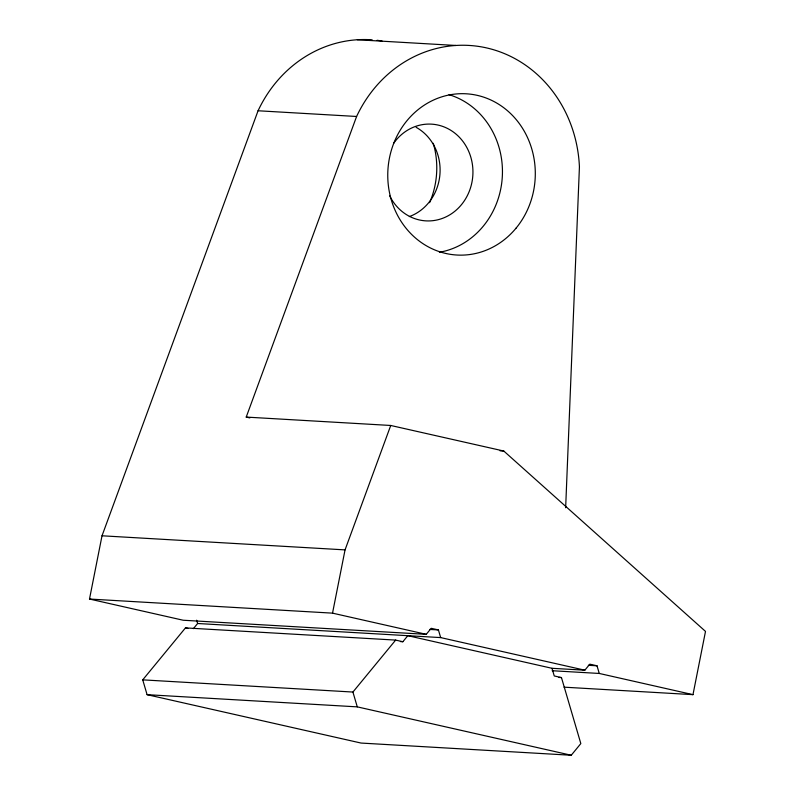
<?xml version="1.0" encoding="UTF-8"?>
<svg xmlns="http://www.w3.org/2000/svg" width="795" height="795" viewBox="0 0 795 795"><rect width="100%" height="100%" fill="white"/><g stroke="black" fill="none" stroke-linecap="round" stroke-linejoin="round"><path stroke-width="1.19" d="M565.652 507.737L579.426 166.861A129.207 117.998 -86.7 0 0 486.58 47.909A129.207 117.998 -86.7 0 0 356.597 116.477L258.067 110.763L102.018 535.79L89.497 599.042L183.208 620.239L426.249 634.331L431.208 628.298L438.413 629.928L440.668 637.59L584.842 670.195L589.811 664.163L597.015 665.793L599.261 673.454L692.982 694.651L705.503 631.399L503.791 451.033L390.733 425.474L246.221 417.087L356.597 116.477M89.497 599.042L332.529 613.144L345.05 549.882L390.733 425.474M552.008 668.297L554.254 675.959L561.459 677.588L580.827 743.583L571.237 755.25L361.049 743.057L147.085 694.671L142.732 679.854L185.464 627.901L395.652 640.094L402.856 641.724L407.825 635.692L552.008 668.297L584.842 670.195M193.374 628.666L197.627 623.499L440.668 637.59M142.732 679.854L352.92 692.048L395.652 640.094M357.343 39.75L455.873 45.464M500.085 450.825L503.791 451.033M102.018 535.79L345.05 549.882M429.737 629.431L438.413 629.928M400.392 641.575L402.856 641.724M588.34 665.296L597.015 665.793M552.147 670.722L599.261 673.454M558.984 677.439L561.459 677.588M564.023 687.168L692.982 694.651M147.085 694.671L357.273 706.864L571.237 755.25M246.221 417.087L249.829 417.902M332.529 613.144L426.249 634.331M185.464 627.901L187.858 628.438M352.92 692.048L357.273 706.864M196.663 620.209L197.627 623.499M377.108 40.297A129.207 117.998 -86.7 0 1 382.017 41.002M258.067 110.763A129.207 117.998 -86.7 0 1 372.159 39.82M433.265 143.279A80.752 73.746 -86.7 0 1 429.588 202.685M393.694 143.249A48.455 44.252 -86.7 0 1 460.394 138.35A48.455 44.252 -86.7 0 1 454.859 211.261A48.455 44.252 -86.7 0 1 389.699 195.888M416.113 127.309A48.455 44.252 -86.7 0 1 439.953 174.105A48.455 44.252 -86.7 0 1 409.336 216.578M449.006 94.665A80.752 73.746 -86.7 0 1 502.291 177.027A80.752 73.746 -86.7 0 1 439.416 252.254M516.134 228.066A80.752 73.746 -86.7 0 0 477.189 95.34A80.752 73.746 -86.7 0 0 391.269 199.823A80.752 73.746 -86.7 0 0 516.134 228.066"/></g></svg>
